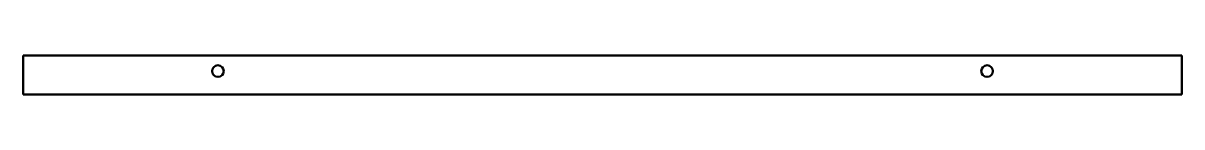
# Model space of a CAD drawing. Header units: millimetres. Extents: x 345 to 643, y 653 to 663.
import ezdxf

# ---------------------------------------------------------------- set-up
doc = ezdxf.new("R2010")
doc.units = ezdxf.units.MM
doc.layers.add('Visível (ISO)', color=7, linetype='Continuous', lineweight=50)

msp = doc.modelspace()

# ---------------------------------------------------------------- linework, layer by layer
at = {"layer": 'Visível (ISO)'}
for p, q in [((345.42, 652.79), (345.42, 662.79)), ((345.42, 662.79), (642.92, 662.79)), ((642.92, 662.79), (642.92, 652.79)), ((642.92, 652.79), (345.42, 652.79))]:
    msp.add_line(p, q, dxfattribs=at)
for centre in [(395.42, 658.79), (592.92, 658.79)]:
    msp.add_circle(centre, 1.5, dxfattribs=at)

doc.saveas('drawing.dxf')
